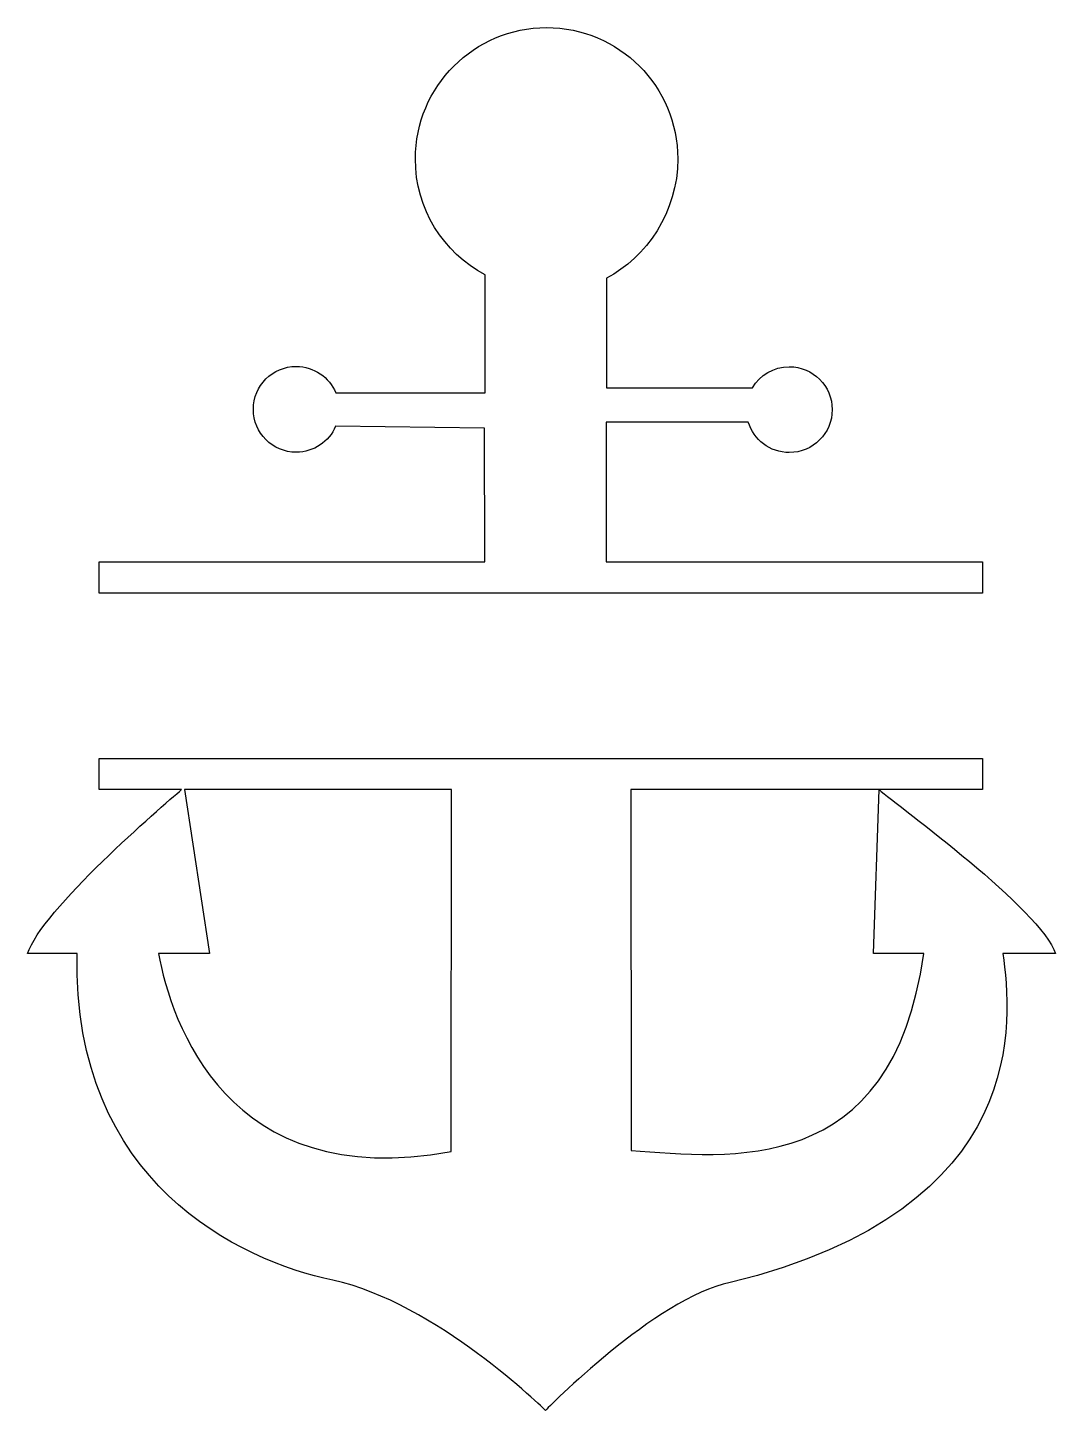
# Model space of a CAD drawing. Header units: centimetres. Extents: x -9.3 to 6.5, y -10.6 to 10.6.
import ezdxf

# ---------------------------------------------------------------- set-up
doc = ezdxf.new("R2010")
doc.units = ezdxf.units.CM
doc.header["$MEASUREMENT"] = 0
doc.layers.add('Layer 1', color=7, linetype='Continuous')

msp = doc.modelspace()

# ---------------------------------------------------------------- linework, layer by layer
at = {"layer": 'Layer 1'}
for points, knots in [([(-0.42992, 2.41416), (-0.42992, 2.41416), (-0.42992, 4.5602), (-0.42992, 4.5602), (-0.42992, 4.5602), (-0.42992, 4.5602), (1.75337, 4.5602), (1.75337, 4.5602), (1.75337, 4.5602), (1.83513, 4.28929), (2.08637, 4.09194), (2.38393, 4.09194), (2.38393, 4.09194), (2.74776, 4.09194), (3.04269, 4.38687), (3.04269, 4.75067), (3.04269, 4.75067), (3.04269, 5.1145), (2.74776, 5.40943), (2.38393, 5.40943), (2.38393, 5.40943), (2.14276, 5.40943), (1.93244, 5.27941), (1.81767, 5.08608), (1.81767, 5.08608), (1.81767, 5.08608), (1.81767, 5.08788), (1.81767, 5.08788), (1.81767, 5.08788), (1.81767, 5.08788), (-0.4246, 5.08788), (-0.4246, 5.08788), (-0.4246, 5.08788), (-0.4246, 5.08788), (-0.4246, 6.76888), (-0.4246, 6.76888), (-0.4246, 6.76888), (0.18754, 7.08675), (0.67067, 7.78763), (0.67067, 8.60181), (0.67067, 8.60181), (0.67067, 9.7147), (-0.23156, 10.61688), (-1.34442, 10.61688), (-1.34442, 10.61688), (-2.45731, 10.61688), (-3.35949, 9.7147), (-3.35949, 8.60181), (-3.35949, 8.60181), (-3.35949, 7.83071), (-2.92621, 7.16105), (-2.28999, 6.82228), (-2.28999, 6.82228), (-2.28999, 6.82228), (-2.28999, 5.01036), (-2.28999, 5.01036), (-2.28999, 5.01036), (-2.28999, 5.01036), (-4.58174, 5.01036), (-4.58174, 5.01036), (-4.58174, 5.01036), (-4.68136, 5.24764), (-4.91583, 5.41438), (-5.18936, 5.41438), (-5.18936, 5.41438), (-5.55319, 5.41438), (-5.84812, 5.11945), (-5.84812, 4.75562), (-5.84812, 4.75562), (-5.84812, 4.39179), (-5.55319, 4.09686), (-5.18936, 4.09686), (-5.18936, 4.09686), (-4.91811, 4.09686), (-4.6853, 4.26093), (-4.58431, 4.49516), (-4.58431, 4.49516), (-4.58431, 4.49516), (-2.2985, 4.46423), (-2.2985, 4.46423), (-2.2985, 4.46423), (-2.2985, 4.46423), (-2.29024, 2.41419), (-2.29024, 2.41419), (-2.29024, 2.41419), (-2.29024, 2.41419), (-8.21489, 2.41419), (-8.21489, 2.41419), (-8.21489, 2.41419), (-8.21489, 2.41419), (-8.21489, 1.93405), (-8.21489, 1.93405), (-8.21489, 1.93405), (-8.21489, 1.93405), (5.34876, 1.93405), (5.34876, 1.93405), (5.34876, 1.93405), (5.34876, 1.93405), (5.34876, 2.41419), (5.34876, 2.41419), (5.34876, 2.41419), (5.34876, 2.41419), (-0.42992, 2.41419), (-0.42992, 2.41419), (-0.42992, 2.41419), (-0.42992, 2.41419), (-0.42992, 2.41416), (-0.42992, 2.41416)], [0, 0, 0, 0, 0.03571429, 0.03571429, 0.03571429, 0.03571429, 0.07142857, 0.07142857, 0.07142857, 0.07142857, 0.10714286, 0.10714286, 0.10714286, 0.10714286, 0.14285714, 0.14285714, 0.14285714, 0.14285714, 0.17857143, 0.17857143, 0.17857143, 0.17857143, 0.21428571, 0.21428571, 0.21428571, 0.21428571, 0.25, 0.25, 0.25, 0.25, 0.28571429, 0.28571429, 0.28571429, 0.28571429, 0.32142857, 0.32142857, 0.32142857, 0.32142857, 0.35714286, 0.35714286, 0.35714286, 0.35714286, 0.39285714, 0.39285714, 0.39285714, 0.39285714, 0.42857143, 0.42857143, 0.42857143, 0.42857143, 0.46428571, 0.46428571, 0.46428571, 0.46428571, 0.5, 0.5, 0.5, 0.5, 0.53571429, 0.53571429, 0.53571429, 0.53571429, 0.57142857, 0.57142857, 0.57142857, 0.57142857, 0.60714286, 0.60714286, 0.60714286, 0.60714286, 0.64285714, 0.64285714, 0.64285714, 0.64285714, 0.67857143, 0.67857143, 0.67857143, 0.67857143, 0.71428571, 0.71428571, 0.71428571, 0.71428571, 0.75, 0.75, 0.75, 0.75, 0.78571429, 0.78571429, 0.78571429, 0.78571429, 0.82142857, 0.82142857, 0.82142857, 0.82142857, 0.85714286, 0.85714286, 0.85714286, 0.85714286, 0.89285714, 0.89285714, 0.89285714, 0.89285714, 0.92857143, 0.92857143, 0.92857143, 0.92857143, 1, 1, 1, 1]), ([(6.46986, -3.60368), (6.2656, -2.93981), (4.05916, -1.33779), (3.76164, -1.08508), (3.76164, -1.08508), (3.76164, -1.08508), (5.34876, -1.08508), (5.34876, -1.08508), (5.34876, -1.08508), (5.34876, -1.08508), (5.34876, -0.60497), (5.34876, -0.60497), (5.34876, -0.60497), (5.34876, -0.60497), (-8.21489, -0.60497), (-8.21489, -0.60497), (-8.21489, -0.60497), (-8.21489, -0.60497), (-8.21489, -1.08508), (-8.21489, -1.08508), (-8.21489, -1.08508), (-8.21489, -1.08508), (-6.95015, -1.08508), (-6.95015, -1.08508), (-6.95015, -1.08508), (-7.24765, -1.33781), (-9.1101, -2.93984), (-9.31439, -3.60368), (-9.31439, -3.60368), (-9.31439, -3.60368), (-8.55533, -3.60368), (-8.55533, -3.60368), (-8.55533, -3.60368), (-8.62515, -7.13171), (-6.04615, -8.32022), (-4.62926, -8.61894), (-4.62926, -8.61894), (-3.05221, -8.95139), (-1.3615, -10.61686), (-1.3615, -10.61686), (-1.3615, -10.61686), (-1.3615, -10.61686), (0.34493, -8.87746), (1.47375, -8.65534), (1.47375, -8.65534), (6.12976, -7.52099), (5.79757, -4.5901), (5.66486, -3.60368), (5.66486, -3.60368), (5.66486, -3.60368), (6.46986, -3.60368), (6.46986, -3.60368)], [0, 0, 0, 0, 0.07142857, 0.07142857, 0.07142857, 0.07142857, 0.14285714, 0.14285714, 0.14285714, 0.14285714, 0.21428571, 0.21428571, 0.21428571, 0.21428571, 0.28571429, 0.28571429, 0.28571429, 0.28571429, 0.35714286, 0.35714286, 0.35714286, 0.35714286, 0.42857143, 0.42857143, 0.42857143, 0.42857143, 0.5, 0.5, 0.5, 0.5, 0.57142857, 0.57142857, 0.57142857, 0.57142857, 0.64285714, 0.64285714, 0.64285714, 0.64285714, 0.71428571, 0.71428571, 0.71428571, 0.71428571, 0.78571429, 0.78571429, 0.78571429, 0.78571429, 0.85714286, 0.85714286, 0.85714286, 0.85714286, 1, 1, 1, 1]), ([(-7.30612, -3.60368), (-7.30612, -3.60368), (-6.52029, -3.60368), (-6.52029, -3.60368), (-6.52029, -3.60368), (-6.52029, -3.60368), (-6.90354, -1.08508), (-6.90354, -1.08508), (-6.90354, -1.08508), (-6.90354, -1.08508), (-2.80305, -1.08508), (-2.80305, -1.08508), (-2.80305, -1.08508), (-2.80305, -1.08508), (-2.81136, -6.64062), (-2.81136, -6.64062), (-2.81136, -6.64062), (-6.26446, -7.28072), (-7.1088, -4.64489), (-7.30612, -3.60368)], [0, 0, 0, 0, 0.16666667, 0.16666667, 0.16666667, 0.16666667, 0.33333333, 0.33333333, 0.33333333, 0.33333333, 0.5, 0.5, 0.5, 0.5, 0.66666667, 0.66666667, 0.66666667, 0.66666667, 1, 1, 1, 1]), ([(-0.04741, -6.62697), (-0.04741, -6.62697), (-0.04812, -1.08509), (-0.04812, -1.08509), (-0.04812, -1.08509), (-0.04812, -1.08509), (3.76163, -1.08508), (3.76163, -1.08508), (3.76163, -1.08508), (3.76163, -1.08508), (3.67575, -3.60368), (3.67575, -3.60368), (3.67575, -3.60368), (3.67575, -3.60368), (4.44799, -3.60368), (4.44799, -3.60368), (4.44799, -3.60368), (3.96719, -7.07485), (1.44343, -6.72997), (-0.04741, -6.62697)], [0, 0, 0, 0, 0.16666667, 0.16666667, 0.16666667, 0.16666667, 0.33333333, 0.33333333, 0.33333333, 0.33333333, 0.5, 0.5, 0.5, 0.5, 0.66666667, 0.66666667, 0.66666667, 0.66666667, 1, 1, 1, 1])]:
    msp.add_open_spline(points, degree=3, knots=knots, dxfattribs=at)

doc.saveas('drawing.dxf')
